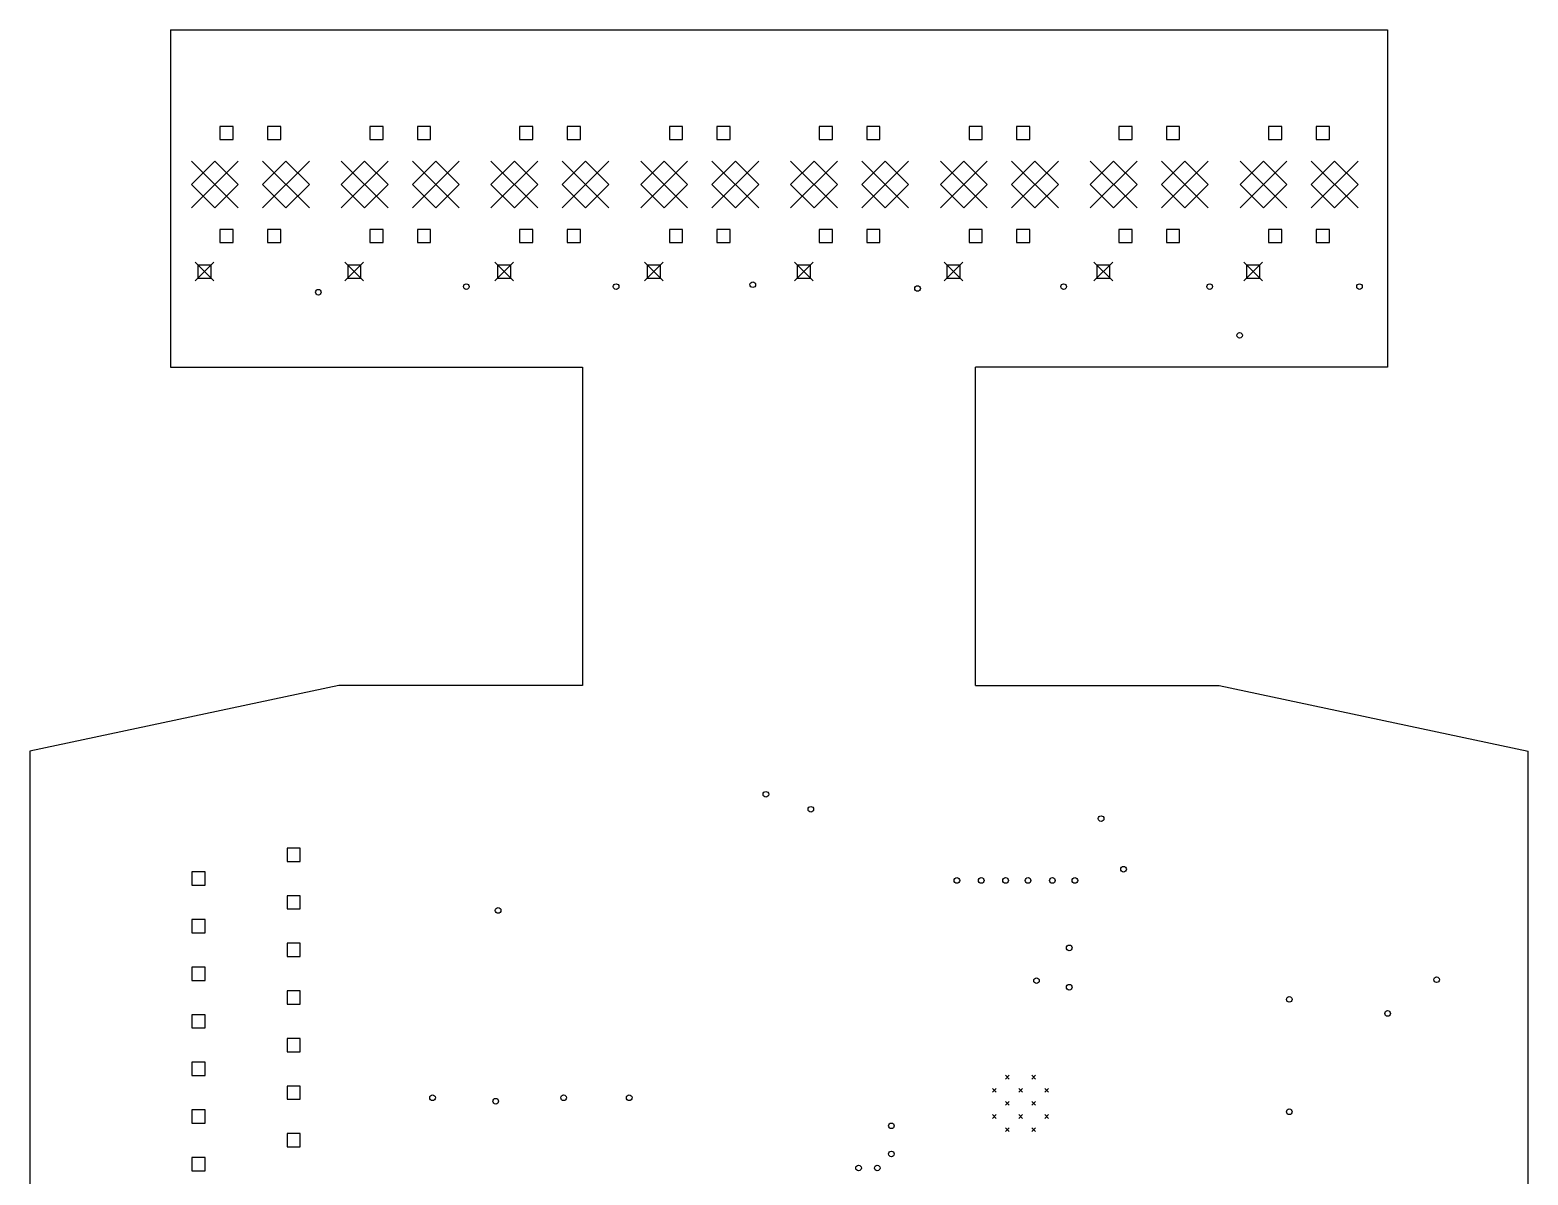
# Model space of a CAD drawing. Extents: x 39 to 122, y -192 to -69.
# Drawn here: x 41.5 to 121.5, y -130.1 to -69 of the extents above; entities that cross this region are included whole.
import ezdxf

# ---------------------------------------------------------------- set-up
doc = ezdxf.new("R2010")
doc.units = 0
doc.layers.add('BLACK', color=7, linetype='CONTINUOUS')

msp = doc.modelspace()

# ---------------------------------------------------------------- linework, layer by layer
at = {"layer": 'BLACK', "linetype": 'CONTINUOUS'}
for p, q in [((49, -69), (49, -87)), ((49, -69), (114, -69)), ((114, -69), (114, -87)), ((52.353557, -74.146443), (51.646443, -74.146443)), ((51.646443, -74.146443), (51.646443, -74.853557)), ((52.353557, -74.853557), (52.353557, -74.146443)), ((54.893557, -74.146443), (54.186443, -74.146443)), ((54.186443, -74.146443), (54.186443, -74.853557)), ((54.893557, -74.853557), (54.893557, -74.146443)), ((60.353557, -74.146443), (59.646443, -74.146443)), ((59.646443, -74.146443), (59.646443, -74.853557)), ((60.353557, -74.853557), (60.353557, -74.146443)), ((62.893557, -74.146443), (62.186443, -74.146443)), ((62.186443, -74.146443), (62.186443, -74.853557)), ((62.893557, -74.853557), (62.893557, -74.146443)), ((68.353557, -74.146443), (67.646443, -74.146443)), ((67.646443, -74.146443), (67.646443, -74.853557)), ((68.353557, -74.853557), (68.353557, -74.146443)), ((70.893557, -74.146443), (70.186443, -74.146443)), ((70.186443, -74.146443), (70.186443, -74.853557)), ((70.893557, -74.853557), (70.893557, -74.146443)), ((76.353557, -74.146443), (75.646443, -74.146443)), ((75.646443, -74.146443), (75.646443, -74.853557)), ((76.353557, -74.853557), (76.353557, -74.146443)), ((78.893557, -74.146443), (78.186443, -74.146443)), ((78.186443, -74.146443), (78.186443, -74.853557)), ((78.893557, -74.853557), (78.893557, -74.146443)), ((84.353557, -74.146443), (83.646443, -74.146443)), ((83.646443, -74.146443), (83.646443, -74.853557)), ((84.353557, -74.853557), (84.353557, -74.146443)), ((86.893557, -74.146443), (86.186443, -74.146443)), ((86.186443, -74.146443), (86.186443, -74.853557)), ((86.893557, -74.853557), (86.893557, -74.146443)), ((92.353557, -74.146443), (91.646443, -74.146443)), ((91.646443, -74.146443), (91.646443, -74.853557)), ((92.353557, -74.853557), (92.353557, -74.146443)), ((94.893557, -74.146443), (94.186443, -74.146443)), ((94.186443, -74.146443), (94.186443, -74.853557)), ((94.893557, -74.853557), (94.893557, -74.146443)), ((100.353557, -74.146443), (99.646443, -74.146443)), ((99.646443, -74.146443), (99.646443, -74.853557)), ((100.353557, -74.853557), (100.353557, -74.146443)), ((102.893557, -74.146443), (102.186443, -74.146443)), ((102.186443, -74.146443), (102.186443, -74.853557)), ((102.893557, -74.853557), (102.893557, -74.146443)), ((108.353557, -74.146443), (107.646443, -74.146443)), ((107.646443, -74.146443), (107.646443, -74.853557)), ((108.353557, -74.853557), (108.353557, -74.146443)), ((110.893557, -74.146443), (110.186443, -74.146443)), ((110.186443, -74.146443), (110.186443, -74.853557)), ((110.893557, -74.853557), (110.893557, -74.146443)), ((51.646443, -74.853557), (52.353557, -74.853557)), ((54.186443, -74.853557), (54.893557, -74.853557)), ((59.646443, -74.853557), (60.353557, -74.853557)), ((62.186443, -74.853557), (62.893557, -74.853557)), ((67.646443, -74.853557), (68.353557, -74.853557)), ((70.186443, -74.853557), (70.893557, -74.853557)), ((75.646443, -74.853557), (76.353557, -74.853557)), ((78.186443, -74.853557), (78.893557, -74.853557)), ((83.646443, -74.853557), (84.353557, -74.853557)), ((86.186443, -74.853557), (86.893557, -74.853557)), ((91.646443, -74.853557), (92.353557, -74.853557)), ((94.186443, -74.853557), (94.893557, -74.853557)), ((99.646443, -74.853557), (100.353557, -74.853557)), ((102.186443, -74.853557), (102.893557, -74.853557)), ((107.646443, -74.853557), (108.353557, -74.853557)), ((110.186443, -74.853557), (110.893557, -74.853557)), ((50.12, -76), (52.62, -78.5)), ((52.62, -76), (50.12, -78.5)), ((51.37, -76), (50.12, -77.25)), ((52.62, -77.25), (51.37, -76)), ((53.92, -76), (56.42, -78.5)), ((56.42, -76), (53.92, -78.5)), ((55.17, -76), (53.92, -77.25)), ((56.42, -77.25), (55.17, -76)), ((58.12, -76), (60.62, -78.5)), ((60.62, -76), (58.12, -78.5)), ((59.37, -76), (58.12, -77.25)), ((60.62, -77.25), (59.37, -76)), ((61.92, -76), (64.42, -78.5)), ((64.42, -76), (61.92, -78.5)), ((63.17, -76), (61.92, -77.25)), ((64.42, -77.25), (63.17, -76)), ((66.12, -76), (68.62, -78.5)), ((68.62, -76), (66.12, -78.5)), ((67.37, -76), (66.12, -77.25)), ((68.62, -77.25), (67.37, -76)), ((69.92, -76), (72.42, -78.5)), ((72.42, -76), (69.92, -78.5)), ((71.17, -76), (69.92, -77.25)), ((72.42, -77.25), (71.17, -76)), ((74.12, -76), (76.62, -78.5)), ((76.62, -76), (74.12, -78.5)), ((75.37, -76), (74.12, -77.25)), ((76.62, -77.25), (75.37, -76)), ((77.92, -76), (80.42, -78.5)), ((80.42, -76), (77.92, -78.5)), ((79.17, -76), (77.92, -77.25)), ((80.42, -77.25), (79.17, -76)), ((82.12, -76), (84.62, -78.5)), ((84.62, -76), (82.12, -78.5)), ((83.37, -76), (82.12, -77.25)), ((84.62, -77.25), (83.37, -76)), ((85.92, -76), (88.42, -78.5)), ((88.42, -76), (85.92, -78.5)), ((87.17, -76), (85.92, -77.25)), ((88.42, -77.25), (87.17, -76)), ((90.12, -76), (92.62, -78.5)), ((92.62, -76), (90.12, -78.5)), ((91.37, -76), (90.12, -77.25)), ((92.62, -77.25), (91.37, -76)), ((93.92, -76), (96.42, -78.5)), ((96.42, -76), (93.92, -78.5)), ((95.17, -76), (93.92, -77.25)), ((96.42, -77.25), (95.17, -76)), ((98.12, -76), (100.62, -78.5)), ((100.62, -76), (98.12, -78.5)), ((99.37, -76), (98.12, -77.25)), ((100.62, -77.25), (99.37, -76)), ((101.92, -76), (104.42, -78.5)), ((104.42, -76), (101.92, -78.5)), ((103.17, -76), (101.92, -77.25)), ((104.42, -77.25), (103.17, -76)), ((106.12, -76), (108.62, -78.5)), ((108.62, -76), (106.12, -78.5)), ((107.37, -76), (106.12, -77.25)), ((108.62, -77.25), (107.37, -76)), ((109.92, -76), (112.42, -78.5)), ((112.42, -76), (109.92, -78.5)), ((111.17, -76), (109.92, -77.25)), ((112.42, -77.25), (111.17, -76)), ((50.12, -77.25), (51.37, -78.5)), ((51.37, -78.5), (52.62, -77.25)), ((53.92, -77.25), (55.17, -78.5)), ((55.17, -78.5), (56.42, -77.25)), ((58.12, -77.25), (59.37, -78.5)), ((59.37, -78.5), (60.62, -77.25)), ((61.92, -77.25), (63.17, -78.5)), ((63.17, -78.5), (64.42, -77.25)), ((66.12, -77.25), (67.37, -78.5)), ((67.37, -78.5), (68.62, -77.25)), ((69.92, -77.25), (71.17, -78.5)), ((71.17, -78.5), (72.42, -77.25)), ((74.12, -77.25), (75.37, -78.5)), ((75.37, -78.5), (76.62, -77.25)), ((77.92, -77.25), (79.17, -78.5)), ((79.17, -78.5), (80.42, -77.25)), ((82.12, -77.25), (83.37, -78.5)), ((83.37, -78.5), (84.62, -77.25)), ((85.92, -77.25), (87.17, -78.5)), ((87.17, -78.5), (88.42, -77.25)), ((90.12, -77.25), (91.37, -78.5)), ((91.37, -78.5), (92.62, -77.25)), ((93.92, -77.25), (95.17, -78.5)), ((95.17, -78.5), (96.42, -77.25)), ((98.12, -77.25), (99.37, -78.5)), ((99.37, -78.5), (100.62, -77.25)), ((101.92, -77.25), (103.17, -78.5)), ((103.17, -78.5), (104.42, -77.25)), ((106.12, -77.25), (107.37, -78.5)), ((107.37, -78.5), (108.62, -77.25)), ((109.92, -77.25), (111.17, -78.5)), ((111.17, -78.5), (112.42, -77.25)), ((52.353557, -79.646443), (51.646443, -79.646443)), ((51.646443, -79.646443), (51.646443, -80.353557)), ((52.353557, -80.353557), (52.353557, -79.646443)), ((54.893557, -79.646443), (54.186443, -79.646443)), ((54.186443, -79.646443), (54.186443, -80.353557)), ((54.893557, -80.353557), (54.893557, -79.646443)), ((60.353557, -79.646443), (59.646443, -79.646443)), ((59.646443, -79.646443), (59.646443, -80.353557)), ((60.353557, -80.353557), (60.353557, -79.646443)), ((62.893557, -79.646443), (62.186443, -79.646443)), ((62.186443, -79.646443), (62.186443, -80.353557)), ((62.893557, -80.353557), (62.893557, -79.646443)), ((68.353557, -79.646443), (67.646443, -79.646443)), ((67.646443, -79.646443), (67.646443, -80.353557)), ((68.353557, -80.353557), (68.353557, -79.646443)), ((70.893557, -79.646443), (70.186443, -79.646443)), ((70.186443, -79.646443), (70.186443, -80.353557)), ((70.893557, -80.353557), (70.893557, -79.646443)), ((76.353557, -79.646443), (75.646443, -79.646443)), ((75.646443, -79.646443), (75.646443, -80.353557)), ((76.353557, -80.353557), (76.353557, -79.646443)), ((78.893557, -79.646443), (78.186443, -79.646443)), ((78.186443, -79.646443), (78.186443, -80.353557)), ((78.893557, -80.353557), (78.893557, -79.646443)), ((84.353557, -79.646443), (83.646443, -79.646443)), ((83.646443, -79.646443), (83.646443, -80.353557)), ((84.353557, -80.353557), (84.353557, -79.646443)), ((86.893557, -79.646443), (86.186443, -79.646443)), ((86.186443, -79.646443), (86.186443, -80.353557)), ((86.893557, -80.353557), (86.893557, -79.646443)), ((92.353557, -79.646443), (91.646443, -79.646443)), ((91.646443, -79.646443), (91.646443, -80.353557)), ((92.353557, -80.353557), (92.353557, -79.646443)), ((94.893557, -79.646443), (94.186443, -79.646443)), ((94.186443, -79.646443), (94.186443, -80.353557)), ((94.893557, -80.353557), (94.893557, -79.646443)), ((100.353557, -79.646443), (99.646443, -79.646443)), ((99.646443, -79.646443), (99.646443, -80.353557)), ((100.353557, -80.353557), (100.353557, -79.646443)), ((102.893557, -79.646443), (102.186443, -79.646443)), ((102.186443, -79.646443), (102.186443, -80.353557)), ((102.893557, -80.353557), (102.893557, -79.646443)), ((108.353557, -79.646443), (107.646443, -79.646443)), ((107.646443, -79.646443), (107.646443, -80.353557)), ((108.353557, -80.353557), (108.353557, -79.646443)), ((110.893557, -79.646443), (110.186443, -79.646443)), ((110.186443, -79.646443), (110.186443, -80.353557)), ((110.893557, -80.353557), (110.893557, -79.646443)), ((51.646443, -80.353557), (52.353557, -80.353557)), ((54.186443, -80.353557), (54.893557, -80.353557)), ((59.646443, -80.353557), (60.353557, -80.353557)), ((62.186443, -80.353557), (62.893557, -80.353557)), ((67.646443, -80.353557), (68.353557, -80.353557)), ((70.186443, -80.353557), (70.893557, -80.353557)), ((75.646443, -80.353557), (76.353557, -80.353557)), ((78.186443, -80.353557), (78.893557, -80.353557)), ((83.646443, -80.353557), (84.353557, -80.353557)), ((86.186443, -80.353557), (86.893557, -80.353557)), ((91.646443, -80.353557), (92.353557, -80.353557)), ((94.186443, -80.353557), (94.893557, -80.353557)), ((99.646443, -80.353557), (100.353557, -80.353557)), ((102.186443, -80.353557), (102.893557, -80.353557)), ((107.646443, -80.353557), (108.353557, -80.353557)), ((110.186443, -80.353557), (110.893557, -80.353557)), ((50.32, -81.4), (51.32, -82.4)), ((51.32, -81.4), (50.32, -82.4)), ((51.173557, -81.546443), (50.466443, -81.546443)), ((50.466443, -81.546443), (50.466443, -82.253557)), ((51.173557, -82.253557), (51.173557, -81.546443)), ((58.32, -81.4), (59.32, -82.4)), ((59.32, -81.4), (58.32, -82.4)), ((59.173557, -81.546443), (58.466443, -81.546443)), ((58.466443, -81.546443), (58.466443, -82.253557)), ((59.173557, -82.253557), (59.173557, -81.546443)), ((66.32, -81.4), (67.32, -82.4)), ((67.32, -81.4), (66.32, -82.4)), ((67.173557, -81.546443), (66.466443, -81.546443)), ((66.466443, -81.546443), (66.466443, -82.253557)), ((67.173557, -82.253557), (67.173557, -81.546443)), ((74.32, -81.4), (75.32, -82.4)), ((75.32, -81.4), (74.32, -82.4)), ((75.173557, -81.546443), (74.466443, -81.546443)), ((74.466443, -81.546443), (74.466443, -82.253557)), ((75.173557, -82.253557), (75.173557, -81.546443)), ((82.32, -81.4), (83.32, -82.4)), ((83.32, -81.4), (82.32, -82.4)), ((83.173557, -81.546443), (82.466443, -81.546443)), ((82.466443, -81.546443), (82.466443, -82.253557)), ((83.173557, -82.253557), (83.173557, -81.546443)), ((90.32, -81.4), (91.32, -82.4)), ((91.32, -81.4), (90.32, -82.4)), ((91.173557, -81.546443), (90.466443, -81.546443)), ((90.466443, -81.546443), (90.466443, -82.253557)), ((91.173557, -82.253557), (91.173557, -81.546443)), ((98.32, -81.4), (99.32, -82.4)), ((99.32, -81.4), (98.32, -82.4)), ((99.173557, -81.546443), (98.466443, -81.546443)), ((98.466443, -81.546443), (98.466443, -82.253557)), ((99.173557, -82.253557), (99.173557, -81.546443)), ((106.32, -81.4), (107.32, -82.4)), ((107.32, -81.4), (106.32, -82.4)), ((107.173557, -81.546443), (106.466443, -81.546443)), ((106.466443, -81.546443), (106.466443, -82.253557)), ((107.173557, -82.253557), (107.173557, -81.546443)), ((50.466443, -82.253557), (51.173557, -82.253557)), ((58.466443, -82.253557), (59.173557, -82.253557)), ((66.466443, -82.253557), (67.173557, -82.253557)), ((74.466443, -82.253557), (75.173557, -82.253557)), ((82.466443, -82.253557), (83.173557, -82.253557)), ((90.466443, -82.253557), (91.173557, -82.253557)), ((98.466443, -82.253557), (99.173557, -82.253557)), ((106.466443, -82.253557), (107.173557, -82.253557)), ((49, -87), (71, -87)), ((71, -87), (71, -104)), ((92, -104), (92, -87)), ((114, -87), (92, -87)), ((58, -104), (41.5, -107.5)), ((71, -104), (58, -104)), ((92, -104), (105, -104)), ((105, -104), (121.5, -107.5)), ((41.5, -107.5), (41.5, -153.5)), ((121.5, -153.5), (121.5, -107.5)), ((55.933557, -112.676443), (55.226443, -112.676443)), ((55.226443, -112.676443), (55.226443, -113.383557)), ((55.933557, -113.383557), (55.933557, -112.676443)), ((55.226443, -113.383557), (55.933557, -113.383557)), ((50.853557, -113.946443), (50.146443, -113.946443)), ((50.146443, -113.946443), (50.146443, -114.653557)), ((50.853557, -114.653557), (50.853557, -113.946443)), ((50.146443, -114.653557), (50.853557, -114.653557)), ((55.933557, -115.216443), (55.226443, -115.216443)), ((55.226443, -115.216443), (55.226443, -115.923557)), ((55.226443, -115.923557), (55.933557, -115.923557)), ((55.933557, -115.923557), (55.933557, -115.216443)), ((50.853557, -116.486443), (50.146443, -116.486443)), ((50.146443, -116.486443), (50.146443, -117.193557)), ((50.853557, -117.193557), (50.853557, -116.486443)), ((50.146443, -117.193557), (50.853557, -117.193557)), ((55.933557, -117.756443), (55.226443, -117.756443)), ((55.226443, -117.756443), (55.226443, -118.463557)), ((55.933557, -118.463557), (55.933557, -117.756443)), ((50.853557, -119.026443), (50.146443, -119.026443)), ((50.146443, -119.026443), (50.146443, -119.733557)), ((50.853557, -119.733557), (50.853557, -119.026443)), ((55.226443, -118.463557), (55.933557, -118.463557)), ((50.146443, -119.733557), (50.853557, -119.733557)), ((55.933557, -120.296443), (55.226443, -120.296443)), ((55.226443, -120.296443), (55.226443, -121.003557)), ((55.933557, -121.003557), (55.933557, -120.296443)), ((50.853557, -121.566443), (50.146443, -121.566443)), ((50.146443, -121.566443), (50.146443, -122.273557)), ((50.853557, -122.273557), (50.853557, -121.566443)), ((55.226443, -121.003557), (55.933557, -121.003557)), ((50.146443, -122.273557), (50.853557, -122.273557)), ((55.933557, -122.836443), (55.226443, -122.836443)), ((55.226443, -122.836443), (55.226443, -123.543557)), ((55.933557, -123.543557), (55.933557, -122.836443)), ((55.226443, -123.543557), (55.933557, -123.543557)), ((50.853557, -124.106443), (50.146443, -124.106443)), ((50.146443, -124.106443), (50.146443, -124.813557)), ((50.853557, -124.813557), (50.853557, -124.106443)), ((93.6, -124.8), (93.8, -125)), ((93.8, -124.8), (93.6, -125)), ((95, -124.8), (95.2, -125)), ((95.2, -124.8), (95, -125)), ((50.146443, -124.813557), (50.853557, -124.813557)), ((55.933557, -125.376443), (55.226443, -125.376443)), ((55.226443, -125.376443), (55.226443, -126.083557)), ((55.933557, -126.083557), (55.933557, -125.376443)), ((92.9, -125.5), (93.1, -125.7)), ((93.1, -125.5), (92.9, -125.7)), ((94.3, -125.5), (94.5, -125.7)), ((94.5, -125.5), (94.3, -125.7)), ((95.7, -125.5), (95.9, -125.7)), ((95.9, -125.5), (95.7, -125.7)), ((55.226443, -126.083557), (55.933557, -126.083557)), ((93.6, -126.2), (93.8, -126.4)), ((93.8, -126.2), (93.6, -126.4)), ((95, -126.2), (95.2, -126.4)), ((95.2, -126.2), (95, -126.4)), ((50.853557, -126.646443), (50.146443, -126.646443)), ((50.146443, -126.646443), (50.146443, -127.353557)), ((50.853557, -127.353557), (50.853557, -126.646443)), ((92.9, -126.9), (93.1, -127.1)), ((93.1, -126.9), (92.9, -127.1)), ((94.3, -126.9), (94.5, -127.1)), ((94.5, -126.9), (94.3, -127.1)), ((95.7, -126.9), (95.9, -127.1)), ((95.9, -126.9), (95.7, -127.1)), ((50.146443, -127.353557), (50.853557, -127.353557)), ((55.933557, -127.916443), (55.226443, -127.916443)), ((55.226443, -127.916443), (55.226443, -128.623557)), ((55.933557, -128.623557), (55.933557, -127.916443)), ((93.6, -127.6), (93.8, -127.8)), ((93.8, -127.6), (93.6, -127.8)), ((95, -127.6), (95.2, -127.8)), ((95.2, -127.6), (95, -127.8)), ((55.226443, -128.623557), (55.933557, -128.623557)), ((50.853557, -129.186443), (50.146443, -129.186443)), ((50.146443, -129.186443), (50.146443, -129.893557)), ((50.853557, -129.893557), (50.853557, -129.186443)), ((50.146443, -129.893557), (50.853557, -129.893557))]:
    msp.add_line(p, q, dxfattribs=at)
at = {"layer": 'BLACK'}
for centre in [(56.9, -83), (64.8, -82.7), (72.8, -82.7), (80.1, -82.6), (88.9, -82.8), (96.7, -82.7), (104.5, -82.7), (112.5, -82.7), (106.1, -85.3), (80.8, -109.8), (83.2, -110.6), (98.7, -111.1), (91, -114.4), (92.3, -114.4), (93.6, -114.4), (94.8, -114.4), (96.1, -114.4), (97.3, -114.4), (99.9, -113.8), (66.5, -116), (97, -118), (95.25, -119.75), (97, -120.1), (116.61875, -119.7), (108.75, -120.75), (114, -121.5), (63, -126), (66.371064, -126.185698), (70, -126), (73.5, -126), (108.75, -126.75), (87.5, -127.5), (85.75, -129.75), (86.75, -129.75), (87.5, -129)]:
    msp.add_circle(centre, 0.15, dxfattribs=at)

doc.saveas('drawing.dxf')
